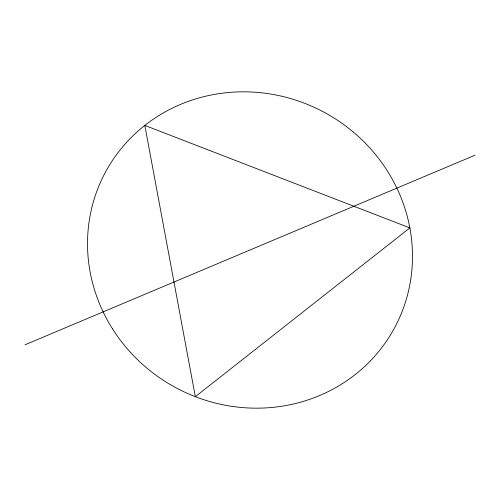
<?xml version="1.0" encoding="UTF-8"?>
<svg xmlns="http://www.w3.org/2000/svg" width="500" height="500" viewBox="0 0 500 500"><rect width="100%" height="100%" fill="white"/><g stroke="black" fill="none" stroke-linecap="round" stroke-linejoin="round"><path stroke-width="0.75" d="M25 344.806L475 155.2M409.856 227.906L195.331 396.681L144.819 125.412L409.856 227.906M112.438 328.719A164.181 156.412 28.1 0 0 393.681 329.45A164.181 156.412 28.1 0 0 243.888 91.831A164.181 156.412 28.1 0 0 112.438 328.719"/></g></svg>
